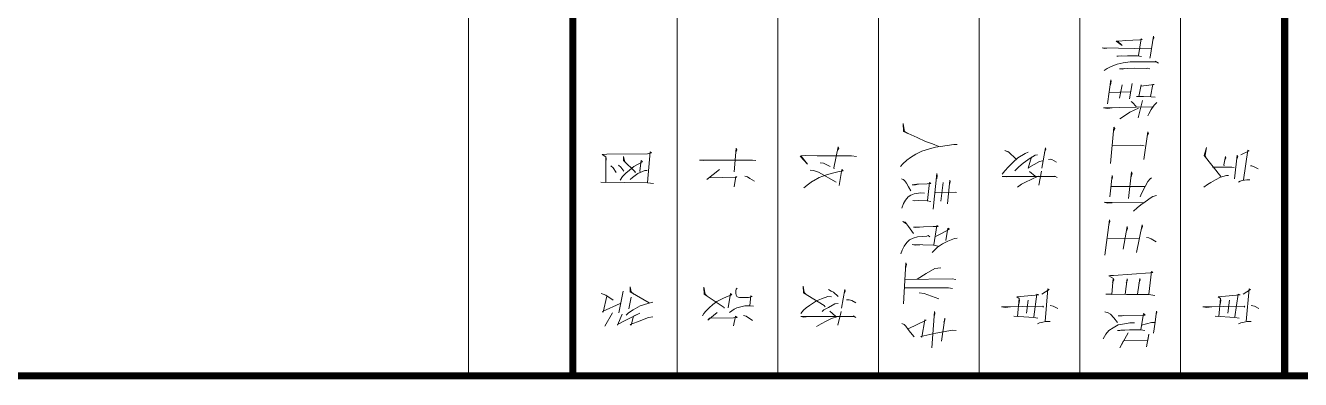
# Model space of a CAD drawing. Extents: x 1332633 to 1595679, y 264824 to 640777.
# Drawn here: x 1570413 to 1574847, y 323387 to 324616 of the extents above; entities that cross this region are included whole.
import ezdxf
from ezdxf.enums import TextEntityAlignment as Align

# ---------------------------------------------------------------- set-up
doc = ezdxf.new("R2010")
doc.units = 0
doc.header["$LTSCALE"] = 1000
doc.header["$MEASUREMENT"] = 0
doc.layers.add('_公共_图框', color=4, linetype='CONTINUOUS', lineweight=5)
doc.layers.add('A-Wall(建筑墙)', color=255, linetype='CONTINUOUS')
doc.styles.add('图框文字', font='SIMKAI.TTF')

# ---------------------------------------------------------------- blocks, each defined once
blk = doc.blocks.new('qqwqw')
at = {"layer": '_公共_图框'}
for p, q in [((-4311.3, 8696.7), (-4311.3, 8682.5)), ((-4265.9, 8723.5), (-4258.4, 8707.8)), ((-4258.4, 8707.8), (-4256, 8696.7)), ((-4200.4, 8693.6), (-4215.6, 8668.4)), ((-4198, 8688.8), (-4200.4, 8693.6)), ((-3819, 8692.1), (-3819, 8681)), ((-3781.3, 8720.4), (-3773.6, 8706.3)), ((-3773.6, 8706.3), (-3770, 8698.4)), ((-3770, 8698.4), (-3770, 8693.6)), ((-4316.3, 8660.5), (-4318.9, 8652.7)), ((-4313.8, 8671.6), (-4316.3, 8660.5)), ((-4311.3, 8682.5), (-4313.8, 8671.6)), ((-4311.3, 8679.5), (-4198, 8688.8)), ((-4300, 8654.2), (-4297.5, 8640)), ((-4215.6, 8651.1), (-4295, 8640)), ((-4260.9, 8674.7), (-4258.4, 8671.6)), ((-4258.4, 8671.6), (-4259.6, 8528.3)), ((-4225.7, 8581.8), (-4218.1, 8657.5)), ((-4218.1, 8657.5), (-4215.6, 8651.1)), ((-3824.1, 8657.5), (-3826.6, 8652.7)), ((-3821.5, 8665.3), (-3824.1, 8657.5)), ((-3820.3, 8673.2), (-3821.5, 8665.3)), ((-3819, 8681), (-3820.3, 8673.2)), ((-3819, 8670.1), (-3715.8, 8684.3)), ((-3815.1, 8638.5), (-3733.4, 8647.9)), ((-3738.4, 8649.6), (-3751, 8644.8)), ((-3733.4, 8647.9), (-3738.4, 8649.6)), ((-3718.3, 8688.8), (-3732.1, 8660.5)), ((-3715.8, 8684.3), (-3718.3, 8688.8)), ((-4297.5, 8640), (-4292.3, 8570.7)), ((-4282.4, 8615), (-4237, 8621.3)), ((-3803.8, 8610.2), (-3810.2, 8589.7)), ((-3803.8, 8618), (-3803.8, 8610.2)), ((-3776.3, 8637), (-3774.9, 8629.1)), ((-3774.9, 8629.1), (-3774.9, 8561.4)), ((-3770, 8602.3), (-3767.5, 8600.8)), ((-3767.5, 8600.8), (-3738.4, 8607.1)), ((-3742.2, 8608.6), (-3748.5, 8605.4)), ((-3738.4, 8607.1), (-3742.2, 8608.6)), ((-4293.7, 8583.4), (-4230.7, 8589.7)), ((-4292.3, 8570.7), (-4293.7, 8583.4)), ((-4262.3, 8542.4), (-4259.6, 8559.8)), ((-4238.3, 8591.2), (-4252.1, 8588.2)), ((-4230.7, 8589.7), (-4238.3, 8591.2)), ((-4230.7, 8589.7), (-4225.7, 8581.8)), ((-3819, 8572.5), (-3827.8, 8556.6)), ((-3810.2, 8589.7), (-3819, 8572.5)), ((-3809, 8589.7), (-3807.7, 8591.2)), ((-3807.7, 8591.2), (-3734.5, 8533)), ((-4259.6, 8528.3), (-4262.3, 8542.4)), ((-3835.4, 8544), (-3844.2, 8531.5)), ((-3827.8, 8556.6), (-3835.4, 8544)), ((-3734.5, 8536.1), (-3743.5, 8540.9)), ((-3707, 8540.9), (-3734.5, 8536.1)), ((-3734.5, 8533), (-3707, 8540.9)), ((-4500, 8450), (-500, 8450)), ((-4399.5, 8332.6), (-4355.3, 8340.5)), ((-4376.7, 8337.4), (-4378.1, 8252.2)), ((-4355.3, 8340.5), (-4376.7, 8337.4)), ((-4351.7, 8356.2), (-4313.8, 8362.5)), ((-4323.9, 8315.2), (-4315.1, 8349.9)), ((-4315.1, 8349.9), (-4315.1, 8361)), ((-4313.8, 8362.5), (-4274.7, 8367.3)), ((-4277.4, 8368.8), (-4283.5, 8367.3)), ((-4274.7, 8367.3), (-4277.4, 8368.8)), ((-4220.7, 8361), (-4216.9, 8340.5)), ((-4216.9, 8340.5), (-4216.9, 8263.3)), ((-4215.6, 8340.5), (-4137.5, 8349.9)), ((-4142.6, 8345.3), (-4151.4, 8217.6)), ((-4141.3, 8354.6), (-4142.6, 8345.3)), ((-4137.5, 8349.9), (-4141.3, 8354.6)), ((-4034.3, 8365.7), (-4024.2, 8348.3)), ((-4024.2, 8348.3), (-4020.5, 8340.5)), ((-4020.5, 8340.5), (-4019.2, 8332.6)), ((-3880.8, 8348.3), (-3895.7, 8327.8)), ((-3877, 8354.6), (-3880.8, 8348.3)), ((-3873.1, 8367.3), (-3877, 8354.6)), ((-3825.3, 8337.4), (-3841.7, 8327.8)), ((-3815.1, 8345.3), (-3825.3, 8337.4)), ((-3812.6, 8349.9), (-3815.1, 8345.3)), ((-3748.5, 8323.3), (-3652.8, 8337.4)), ((-3657.8, 8338.9), (-3665.4, 8335.7)), ((-3652.8, 8337.4), (-3657.8, 8338.9)), ((-3589.8, 8340.5), (-3596.2, 8337.4)), ((-3574.7, 8348.3), (-3589.8, 8340.5)), ((-3559.6, 8359.4), (-3574.7, 8348.3)), ((-3565.9, 8353.1), (-3568.4, 8182.9)), ((-3550.8, 8368.8), (-3559.6, 8359.4)), ((-3531.8, 8362.5), (-3530.7, 8348.3)), ((-3530.7, 8348.3), (-3529.4, 8321.5)), ((-3487.8, 8354.6), (-3529.4, 8346.8)), ((-3494.1, 8312.2), (-3487.8, 8359.4)), ((-3487.8, 8359.4), (-3487.8, 8354.6)), ((-3433.6, 8343.7), (-3431.2, 8335.7)), ((-3413.6, 8373.6), (-3407.2, 8362.5)), ((-3408.6, 8365.7), (-3408.6, 8332.6)), ((-3407.2, 8362.5), (-3408.6, 8365.7)), ((-3395.9, 8343.7), (-3393.5, 8345.3)), ((-3393.5, 8345.3), (-3320.3, 8356.2)), ((-3364.5, 8348.3), (-3360.7, 8178.4)), ((-3325.5, 8357.9), (-3334.3, 8354.6)), ((-3320.3, 8356.2), (-3325.5, 8357.9)), ((-4342.9, 8326.3), (-4340.2, 8313.7)), ((-4340.2, 8312.2), (-4342.9, 8326.3)), ((-4283.5, 8321.5), (-4340.2, 8312.2)), ((-4340.2, 8313.7), (-4340.2, 8272.7)), ((-4289.8, 8250.7), (-4288.7, 8327.8)), ((-4288.7, 8327.8), (-4283.5, 8321.5)), ((-4215.6, 8301), (-4161.4, 8309.1)), ((-4166.6, 8310.6), (-4177.9, 8305.8)), ((-4161.4, 8309.1), (-4166.6, 8310.6)), ((-4072, 8298), (-3975.2, 8316.9)), ((-4023, 8304.3), (-4021.7, 8197.1)), ((-3981.5, 8318.5), (-3992.8, 8313.7)), ((-3975.2, 8316.9), (-3981.5, 8318.5)), ((-3916, 8299.5), (-3927.3, 8286.9)), ((-3905.9, 8312.2), (-3916, 8299.5)), ((-3895.7, 8327.8), (-3905.9, 8312.2)), ((-3898.4, 8323.3), (-3897.1, 8184.7)), ((-3871.8, 8312.2), (-3878.1, 8310.6)), ((-3859.3, 8318.5), (-3871.8, 8312.2)), ((-3841.7, 8327.8), (-3859.3, 8318.5)), ((-3841.7, 8326.3), (-3841.7, 8209.7)), ((-3700.7, 8324.8), (-3698.2, 8312.2)), ((-3698.2, 8312.2), (-3699.3, 8213)), ((-3543.3, 8318.5), (-3603.6, 8302.8)), ((-3569.7, 8304.3), (-3583.5, 8274.4)), ((-3564.6, 8296.5), (-3550.8, 8283.8)), ((-3529.4, 8321.5), (-3529.4, 8298)), ((-3529.4, 8305.8), (-3489.2, 8313.7)), ((-3489.2, 8313.7), (-3494.1, 8312.2)), ((-3431.2, 8291.7), (-3433.6, 8238.1)), ((-3431.2, 8335.7), (-3432.5, 8332.6)), ((-3432.5, 8332.6), (-3431.2, 8291.7)), ((-3408.6, 8298), (-3409.7, 8276)), ((-3408.6, 8332.6), (-3408.6, 8331.1)), ((-3408.6, 8331.1), (-3408.6, 8298)), ((-3391, 8315.2), (-3388.5, 8301)), ((-3388.5, 8301), (-3388.5, 8266.4)), ((-3387.1, 8304.3), (-3329.1, 8313.7)), ((-3333, 8309.1), (-3335.5, 8260.3)), ((-3331.8, 8316.9), (-3333, 8309.1)), ((-3329.1, 8313.7), (-3331.8, 8316.9)), ((-4402, 8239.8), (-4350.3, 8268.1)), ((-4378.1, 8252.2), (-4402, 8239.8)), ((-4342.9, 8239.8), (-4341.5, 8257)), ((-4340.2, 8272.7), (-4341.5, 8242.9)), ((-4322.6, 8233.5), (-4318.9, 8255.5)), ((-4318.9, 8255.5), (-4316.3, 8274.4)), ((-4316.3, 8274.4), (-4316.3, 8290.1)), ((-4291.2, 8247.6), (-4289.8, 8250.7)), ((-4291.2, 8233.5), (-4291.2, 8247.6)), ((-4216.9, 8263.3), (-4215.6, 8211.3)), ((-4215.6, 8258.6), (-4162.7, 8264.9)), ((-4167.7, 8266.4), (-4176.5, 8261.8)), ((-4162.7, 8264.9), (-4167.7, 8266.4)), ((-4059.6, 8250.7), (-3981.5, 8264.9)), ((-3987.8, 8266.4), (-3999.1, 8261.8)), ((-3981.5, 8264.9), (-3987.8, 8266.4)), ((-3883.3, 8269.7), (-3791.2, 8280.6)), ((-3796.4, 8282.3), (-3809, 8279)), ((-3791.2, 8280.6), (-3796.4, 8282.3)), ((-3596.2, 8255.5), (-3607.5, 8239.8)), ((-3583.5, 8274.4), (-3596.2, 8255.5)), ((-3550.8, 8283.8), (-3547, 8279)), ((-3538.2, 8272.7), (-3484.2, 8282.3)), ((-3489.2, 8247.6), (-3535.7, 8238.1)), ((-3513.1, 8276), (-3515.6, 8203.4)), ((-3435, 8247.6), (-3432.5, 8257)), ((-3433.6, 8238.1), (-3435, 8247.6)), ((-3412.4, 8250.7), (-3417.4, 8230.2)), ((-3409.7, 8276), (-3412.4, 8250.7)), ((-3388.5, 8266.4), (-3389.6, 8228.7)), ((-3351.9, 8247.6), (-3337.9, 8231.8)), ((-3337.9, 8227.2), (-3351.9, 8247.6)), ((-3335.5, 8260.3), (-3336.8, 8236.5)), ((-4341.5, 8242.9), (-4342.9, 8231.8)), ((-4342.9, 8231.8), (-4342.9, 8239.8)), ((-4342.9, 8201.9), (-4332.7, 8216.1)), ((-4332.7, 8216.1), (-4322.6, 8233.5)), ((-4315.1, 8231.8), (-4298.6, 8219.3)), ((-4298.6, 8219.3), (-4286.2, 8206.7)), ((-4286.2, 8206.7), (-4281, 8198.8)), ((-4216.9, 8211.3), (-4160.2, 8216.1)), ((-4215.6, 8191), (-4216.9, 8211.3)), ((-4215.6, 8211.3), (-4215.6, 8191)), ((-4166.6, 8219.3), (-4176.5, 8214.5)), ((-4160.2, 8216.1), (-4166.6, 8219.3)), ((-4152.6, 8201.9), (-4161.4, 8217.6)), ((-4151.4, 8206.7), (-4152.6, 8201.9)), ((-4151.4, 8217.6), (-4151.4, 8206.7)), ((-4080.8, 8187.7), (-3957.5, 8203.4)), ((-3963.9, 8205.2), (-3975.2, 8201.9)), ((-3957.5, 8203.4), (-3963.9, 8205.2)), ((-3899.5, 8197.1), (-3898.4, 8213)), ((-3878.1, 8205.2), (-3803.8, 8213)), ((-3810.2, 8214.5), (-3819, 8211.3)), ((-3803.8, 8213), (-3810.2, 8214.5)), ((-3762.3, 8206.7), (-3636.4, 8219.3)), ((-3640.2, 8222.4), (-3651.5, 8217.6)), ((-3636.4, 8219.3), (-3640.2, 8222.4)), ((-3570.9, 8197.1), (-3568.4, 8213)), ((-3554.6, 8197.1), (-3471.5, 8208.2)), ((-3476.5, 8209.7), (-3490.3, 8206.7)), ((-3471.5, 8208.2), (-3476.5, 8209.7)), ((-3424.8, 8209.7), (-3432.5, 8195.6)), ((-3417.4, 8230.2), (-3424.8, 8209.7)), ((-3389.6, 8233.5), (-3388.5, 8244.4)), ((-3389.6, 8228.7), (-3389.6, 8233.5)), ((-3336.8, 8236.5), (-3337.9, 8227.2)), ((-4371.8, 8181.4), (-4355.3, 8191)), ((-4355.3, 8191), (-4342.9, 8201.9)), ((-4281, 8198.8), (-4277.4, 8187.7)), ((-3897.1, 8184.7), (-3899.5, 8197.1)), ((-3568.4, 8182.9), (-3570.9, 8197.1)), ((-3432.5, 8195.6), (-3438.8, 8184.7)), ((-3363.2, 8186.2), (-3361.9, 8194)), ((-3360.7, 8178.4), (-3363.2, 8186.2)), ((-4500, 8100), (-500, 8100)), ((-4311.3, 7982.7), (-4313.8, 7971.6)), ((-4311.3, 7996.9), (-4311.3, 7982.7)), ((-4311.3, 7979.5), (-4198, 7988.9)), ((-4265.9, 8023.5), (-4258.4, 8007.8)), ((-4258.4, 8007.8), (-4256, 7996.9)), ((-4200.4, 7993.6), (-4215.6, 7968.4)), ((-4198, 7988.9), (-4200.4, 7993.6)), ((-3811.5, 8022), (-3806.3, 8014.1)), ((-3807.7, 8015.7), (-3807.7, 7830)), ((-3806.3, 8014.1), (-3807.7, 8015.7)), ((-3757.3, 8018.9), (-3748.5, 8003)), ((-3748.5, 8003), (-3747.2, 7996.9)), ((-3747.2, 7996.9), (-3748.5, 7992.1)), ((-3713.3, 7982.7), (-3723.3, 7977.9)), ((-3708.1, 7981), (-3713.3, 7982.7)), ((-4316.3, 7960.5), (-4318.9, 7952.7)), ((-4313.8, 7971.6), (-4316.3, 7960.5)), ((-4300, 7954.2), (-4297.5, 7940)), ((-4297.5, 7940), (-4292.3, 7870.8)), ((-4215.6, 7951.1), (-4295, 7940)), ((-4260.9, 7974.7), (-4258.4, 7971.6)), ((-4258.4, 7971.6), (-4259.6, 7828.3)), ((-4225.7, 7881.9), (-4218.1, 7957.5)), ((-4218.1, 7957.5), (-4215.6, 7951.1)), ((-3788.7, 7966.8), (-3837.9, 7957.5)), ((-3806.3, 7955.9), (-3817.8, 7930.7)), ((-3806.3, 7944.8), (-3790.1, 7925.9)), ((-3778.8, 7968.4), (-3708.1, 7981)), ((-3754.8, 7960.5), (-3776.3, 7922.8)), ((-3753.5, 7970.1), (-3754.8, 7960.5)), ((-3733.4, 7944.8), (-3748.5, 7921.3)), ((-3732.1, 7952.7), (-3733.4, 7944.8)), ((-4282.4, 7915), (-4237, 7921.3)), ((-3834.1, 7897.6), (-3844.2, 7883.4)), ((-3826.6, 7911.7), (-3834.1, 7897.6)), ((-3817.8, 7930.7), (-3826.6, 7911.7)), ((-3778.8, 7921.3), (-3739.7, 7932.2)), ((-3776.3, 7922.8), (-3778.8, 7921.3)), ((-3761.2, 7903.9), (-3773.6, 7888.2)), ((-3749.7, 7919.6), (-3761.2, 7903.9)), ((-3748.5, 7921.3), (-3749.7, 7919.6)), ((-3727.1, 7910.2), (-3742.2, 7884.9)), ((-3723.3, 7921.3), (-3727.1, 7910.2)), ((-4293.7, 7883.4), (-4230.7, 7889.7)), ((-4292.3, 7870.8), (-4293.7, 7883.4)), ((-4262.3, 7842.4), (-4259.6, 7859.8)), ((-4238.3, 7891.2), (-4252.1, 7888.2)), ((-4230.7, 7889.7), (-4238.3, 7891.2)), ((-4230.7, 7889.7), (-4225.7, 7881.9)), ((-3809, 7844.1), (-3807.7, 7859.8)), ((-3773.6, 7888.2), (-3787.6, 7874)), ((-3773.6, 7852), (-3787.6, 7839.4)), ((-3757.3, 7869.2), (-3773.6, 7852)), ((-3742.2, 7884.9), (-3757.3, 7869.2)), ((-3747.2, 7878.8), (-3722.1, 7852)), ((-3716.9, 7839.4), (-3724.6, 7855.1)), ((-3722.1, 7852), (-3716.9, 7839.4)), ((-4259.6, 7828.3), (-4262.3, 7842.4)), ((-3807.7, 7830), (-3809, 7844.1)), ((-3787.6, 7839.4), (-3798.9, 7830)), ((-4500, 7750), (-500, 7750)), ((-4021.7, 7673.6), (-4023, 7664.2)), ((-3863, 7672.1), (-3861.8, 7667.3)), ((-3696.8, 7673.6), (-3696.8, 7662.5)), ((-4379.2, 7620), (-4300, 7631.1)), ((-4341.5, 7657.9), (-4351.7, 7599.5)), ((-4342.9, 7670.5), (-4341.5, 7657.9)), ((-4305, 7631.1), (-4313.8, 7627.9)), ((-4300, 7631.1), (-4305, 7631.1)), ((-4196.8, 7657.9), (-4194.1, 7643.7)), ((-4194.1, 7643.7), (-4194.1, 7491)), ((-4165.2, 7668.8), (-4162.7, 7656.2)), ((-4162.7, 7656.2), (-4165.2, 7492.5)), ((-4031.8, 7642), (-4041.8, 7623.3)), ((-4023, 7664.2), (-4031.8, 7642)), ((-4029.3, 7634.2), (-3986.4, 7642)), ((-3990.3, 7646.8), (-4005.4, 7620)), ((-3986.4, 7642), (-3990.3, 7646.8)), ((-3902, 7640.5), (-3820.3, 7648.3)), ((-3861.8, 7667.3), (-3863, 7598)), ((-3825.3, 7650.1), (-3835.4, 7646.8)), ((-3820.3, 7648.3), (-3825.3, 7650.1)), ((-3699.3, 7639), (-3703.2, 7615.4)), ((-3696.8, 7662.5), (-3699.3, 7639)), ((-4402, 7585.4), (-4276.1, 7594.9)), ((-4351.7, 7599.5), (-4363, 7547.7)), ((-4282.4, 7596.5), (-4289.8, 7594.9)), ((-4276.1, 7594.9), (-4282.4, 7596.5)), ((-4232, 7610.6), (-4214.4, 7558.6)), ((-4127.5, 7596.5), (-4143.8, 7566.6)), ((-4125, 7616.9), (-4127.5, 7596.5)), ((-4053.3, 7605.8), (-4070.9, 7587.1)), ((-4041.8, 7623.3), (-4053.3, 7605.8)), ((-4049.4, 7607.4), (-4045.6, 7591.7)), ((-4045.6, 7591.7), (-4043.1, 7517.8)), ((-4044.4, 7593.2), (-3977.6, 7602.8)), ((-4005.4, 7620), (-4015.4, 7598)), ((-3981.5, 7590.1), (-3982.6, 7557)), ((-3981.5, 7607.4), (-3981.5, 7590.1)), ((-3977.6, 7602.8), (-3981.5, 7607.4)), ((-3921, 7590.1), (-3797.5, 7602.8)), ((-3894.6, 7582.3), (-3892.1, 7569.7)), ((-3827.8, 7624.8), (-3893.2, 7616.9)), ((-3831.6, 7582.3), (-3832.9, 7569.7)), ((-3827.8, 7577.5), (-3831.6, 7582.3)), ((-3805.2, 7604.3), (-3815.1, 7602.8)), ((-3797.5, 7602.8), (-3805.2, 7604.3)), ((-3705.6, 7598), (-3710.8, 7577.5)), ((-3703.2, 7615.4), (-3705.6, 7598)), ((-3703.2, 7610.6), (-3694.4, 7588.6)), ((-3694.4, 7588.6), (-3685.5, 7563.3)), ((-4365.4, 7550.7), (-4305, 7561.8)), ((-4363, 7547.7), (-4365.4, 7550.7)), ((-4306.3, 7566.6), (-4336.5, 7503.4)), ((-4305, 7561.8), (-4306.3, 7566.6)), ((-4214.4, 7558.6), (-4211.7, 7541.3)), ((-4143.8, 7566.6), (-4164.1, 7535)), ((-4045.6, 7528.7), (-4044.4, 7544.4)), ((-4016.7, 7579), (-4012.9, 7572.7)), ((-4014.2, 7568.1), (-4016.7, 7536.5)), ((-4012.9, 7572.7), (-4014.2, 7568.1)), ((-3985.1, 7528.7), (-3984, 7542.9)), ((-3982.6, 7557), (-3984, 7522.4)), ((-3892.1, 7569.7), (-3890.7, 7519.3)), ((-3892.1, 7527.2), (-3890.7, 7538.1)), ((-3890.7, 7571.2), (-3827.8, 7577.5)), ((-3864.3, 7547.7), (-3868.2, 7523.9)), ((-3865.7, 7560.3), (-3864.3, 7547.7)), ((-3836.6, 7528.7), (-3834.1, 7539.8)), ((-3832.9, 7569.7), (-3834.1, 7533.5)), ((-3719.6, 7550.7), (-3729.6, 7530.2)), ((-3710.8, 7577.5), (-3719.6, 7550.7)), ((-3685.5, 7563.3), (-3671.8, 7535)), ((-4364.1, 7523.9), (-4349, 7511.5)), ((-4349, 7511.5), (-4339, 7503.4)), ((-4339, 7503.4), (-4327.7, 7495.6)), ((-4327.7, 7495.6), (-4321.4, 7489.3)), ((-4249.6, 7487.7), (-4107.4, 7495.6)), ((-4113.5, 7497.3), (-4127.5, 7494.1)), ((-4107.4, 7495.6), (-4113.5, 7497.3)), ((-4036.8, 7498.8), (-4049.4, 7489.3)), ((-4043.1, 7517.8), (-4045.6, 7528.7)), ((-4028, 7508.2), (-4036.8, 7498.8)), ((-4021.7, 7520.9), (-4028, 7508.2)), ((-4016.7, 7536.5), (-4021.7, 7520.9)), ((-4005.4, 7522.4), (-3981.5, 7505.2)), ((-3984, 7522.4), (-3985.1, 7528.7)), ((-3981.5, 7505.2), (-3971.3, 7497.3)), ((-3971.3, 7497.3), (-3966.3, 7492.5)), ((-3963.9, 7484.7), (-3970.2, 7495.6)), ((-3889.6, 7494.1), (-3900.9, 7487.7)), ((-3890.7, 7519.3), (-3892.1, 7527.2)), ((-3878.1, 7503.4), (-3889.6, 7494.1)), ((-3871.8, 7513), (-3878.1, 7503.4)), ((-3868.2, 7523.9), (-3871.8, 7513)), ((-3856.9, 7513), (-3842.9, 7505.2)), ((-3842.9, 7505.2), (-3830.3, 7497.3)), ((-3834.1, 7533.5), (-3836.6, 7517.8)), ((-3836.6, 7517.8), (-3836.6, 7528.7)), ((-3830.3, 7497.3), (-3821.5, 7491)), ((-3751, 7498.8), (-3763.6, 7484.7)), ((-3740.9, 7511.5), (-3751, 7498.8)), ((-3729.6, 7530.2), (-3740.9, 7511.5)), ((-3671.8, 7535), (-3657.8, 7503.4)), ((-3657.8, 7503.4), (-3651.5, 7487.7)), ((-3651.5, 7491), (-3657.8, 7501.9)), ((-4321.4, 7489.3), (-4317.6, 7481.4)), ((-4063.2, 7483.1), (-4075.8, 7478.4)), ((-4049.4, 7489.3), (-4063.2, 7483.1)), ((-3966.3, 7492.5), (-3963.9, 7484.7)), ((-3900.9, 7487.7), (-3917.2, 7481.4)), ((-3821.5, 7491), (-3817.8, 7486.2)), ((-3817.8, 7486.2), (-3815.1, 7479.9)), ((-3763.6, 7484.7), (-3772.4, 7476.8)), ((-3623.9, 7486.2), (-3651.5, 7491)), ((-3651.5, 7487.7), (-3623.9, 7486.2)), ((-4500, 7400), (-500, 7400)), ((-4297.5, 7322), (-4291.2, 7312.6)), ((-4245.8, 7322), (-4238.3, 7307.8)), ((-3738.4, 7323.7), (-3735.9, 7306.3)), ((-4293.7, 7315.7), (-4293.7, 7130)), ((-4291.2, 7312.6), (-4293.7, 7315.7)), ((-4264.8, 7271.6), (-4200.4, 7282.7)), ((-4238.3, 7307.8), (-4235.7, 7298.4)), ((-4235.7, 7298.4), (-4235.7, 7289.1)), ((-4205.6, 7284.3), (-4211.7, 7281)), ((-4200.4, 7282.7), (-4205.6, 7284.3)), ((-3839.1, 7263.8), (-3783.7, 7273.2)), ((-3787.6, 7278), (-3791.2, 7259)), ((-3783.7, 7273.2), (-3787.6, 7278)), ((-3735.9, 7306.3), (-3735.9, 7189.7)), ((-4276.1, 7270.1), (-4323.9, 7259)), ((-4301.1, 7237), (-4310.1, 7218)), ((-4293.7, 7259), (-4301.1, 7237)), ((-4292.3, 7251.2), (-4274.7, 7230.7)), ((-4249.6, 7248.1), (-4262.3, 7225.9)), ((-4248.3, 7260.5), (-4249.6, 7248.1)), ((-4225.7, 7237), (-4224.4, 7224.4)), ((-4224.4, 7260.5), (-4209.3, 7243.3)), ((-4209.3, 7243.3), (-4205.6, 7235.5)), ((-4205.6, 7235.5), (-4200.4, 7225.9)), ((-3826.6, 7252.7), (-3792.5, 7191.2)), ((-3796.4, 7240.2), (-3801.4, 7219.8)), ((-3791.2, 7259), (-3796.4, 7240.2)), ((-3781.3, 7246.4), (-3777.4, 7244.8)), ((-3777.4, 7244.8), (-3704.5, 7260.5)), ((-3772.4, 7232.2), (-3761.2, 7208.7)), ((-3709.5, 7262.3), (-3714.5, 7259)), ((-3704.5, 7260.5), (-3709.5, 7262.3)), ((-4318.9, 7200.8), (-4328.9, 7185.1)), ((-4310.1, 7218), (-4318.9, 7200.8)), ((-4271.1, 7210.2), (-4276.1, 7203.9)), ((-4262.3, 7225.9), (-4271.1, 7210.2)), ((-4259.6, 7215), (-4256, 7211.7)), ((-4256, 7211.7), (-4211.7, 7139.4)), ((-4239.5, 7185.1), (-4248.3, 7171)), ((-4232, 7202.3), (-4239.5, 7185.1)), ((-4224.4, 7224.4), (-4232, 7202.3)), ((-3811.5, 7194.5), (-3822.8, 7174)), ((-3801.4, 7219.8), (-3811.5, 7194.5)), ((-3792.5, 7191.2), (-3786.2, 7174)), ((-3761.2, 7208.7), (-3759.8, 7197.6)), ((-3735.9, 7189.7), (-3735.9, 7186.6)), ((-3735.9, 7186.6), (-3734.5, 7147.2)), ((-4296.2, 7140.9), (-4293.7, 7156.6)), ((-4293.7, 7130), (-4296.2, 7140.9)), ((-4272.2, 7139.4), (-4283.5, 7130)), ((-4263.4, 7148.7), (-4272.2, 7139.4)), ((-4256, 7159.9), (-4263.4, 7148.7)), ((-4248.3, 7171), (-4256, 7159.9)), ((-4210.6, 7142.4), (-4216.9, 7148.7)), ((-4211.7, 7139.4), (-4187.8, 7137.8)), ((-4187.8, 7137.8), (-4210.6, 7142.4)), ((-3834.1, 7156.6), (-3846.7, 7140.9)), ((-3824.1, 7171), (-3834.1, 7156.6)), ((-3822.8, 7174), (-3824.1, 7171)), ((-3786.2, 7174), (-3785.1, 7162.9)), ((-3764.8, 7153.5), (-3737.2, 7131.5)), ((-3737.2, 7128.3), (-3764.8, 7153.5)), ((-3734.5, 7147.2), (-3735.9, 7131.5)), ((-3735.9, 7131.5), (-3737.2, 7128.3)), ((-4500, 7050), (-500, 7050)), ((-4307.4, 6962.7), (-4292.3, 6940.5)), ((-4258.4, 6965.8), (-4257.1, 6951.6)), ((-3824.1, 6968.8), (-3814, 6953.1)), ((-3752.4, 6973.6), (-3751, 6962.7)), ((-3751, 6962.7), (-3751, 6778.4)), ((-4292.3, 6940.5), (-4289.8, 6931.1)), ((-4259.6, 6921.7), (-4263.4, 6907.6)), ((-4257.1, 6935.9), (-4259.6, 6921.7)), ((-4257.1, 6951.6), (-4257.1, 6935.9)), ((-4256, 6953.1), (-4221.9, 6956.4)), ((-4224.4, 6961), (-4228.2, 6948.3)), ((-4228.2, 6948.3), (-4228.2, 6937.4)), ((-4228.2, 6937.4), (-4228.2, 6928.1)), ((-4228.2, 6928.1), (-4228.2, 6916.9)), ((-4221.9, 6956.4), (-4224.4, 6961)), ((-3814, 6953.1), (-3809, 6945.3)), ((-3809, 6945.3), (-3806.3, 6935.9)), ((-4326.4, 6896.5), (-4292.3, 6902.8)), ((-4298.6, 6896.5), (-4300, 6813)), ((-4297.5, 6909.1), (-4298.6, 6896.5)), ((-4292.3, 6902.8), (-4297.5, 6909.1)), ((-4273.6, 6890.2), (-4279.9, 6882.3)), ((-4268.4, 6898), (-4273.6, 6890.2)), ((-4263.4, 6907.6), (-4268.4, 6898)), ((-4263.4, 6877.5), (-4214.4, 6885.4)), ((-4223.2, 6877.5), (-4229.5, 6861.8)), ((-4228.2, 6916.9), (-4226.9, 6912.2)), ((-4226.9, 6912.2), (-4224.4, 6907.6)), ((-4224.4, 6907.6), (-4219.4, 6905.8)), ((-4218.1, 6890.2), (-4223.2, 6877.5)), ((-4219.4, 6905.8), (-4213.1, 6904.3)), ((-4214.4, 6885.4), (-4218.1, 6890.2)), ((-4213.1, 6904.3), (-4204.3, 6904.3)), ((-4204.3, 6904.3), (-4199.3, 6905.8)), ((-4199.3, 6905.8), (-4195.5, 6909.1)), ((-3842.9, 6898), (-3807.7, 6904.3)), ((-3810.2, 6907.6), (-3812.6, 6809.9)), ((-3807.7, 6904.3), (-3810.2, 6907.6)), ((-3791.2, 6898), (-3709.5, 6905.8)), ((-3714.5, 6907.6), (-3724.6, 6904.3)), ((-3709.5, 6905.8), (-3714.5, 6907.6)), ((-4306.3, 6806.7), (-4279.9, 6839.8)), ((-4264.8, 6863.4), (-4262.3, 6863.4)), ((-4262.3, 6863.4), (-4215.6, 6794.1)), ((-4242, 6838.3), (-4252.1, 6824.1)), ((-4235.7, 6849.2), (-4242, 6838.3)), ((-4229.5, 6861.8), (-4235.7, 6849.2)), ((-3817.8, 6803.6), (-3783.7, 6847.7)), ((-4300, 6813), (-4306.3, 6806.7)), ((-4283.5, 6792.5), (-4291.2, 6787.7)), ((-4274.7, 6800.4), (-4283.5, 6792.5)), ((-4263.4, 6811.5), (-4274.7, 6800.4)), ((-4252.1, 6824.1), (-4263.4, 6811.5)), ((-4215.6, 6797.3), (-4221.9, 6803.6)), ((-4191.6, 6792.5), (-4215.6, 6797.3)), ((-4215.6, 6794.1), (-4191.6, 6792.5)), ((-3812.6, 6809.9), (-3817.8, 6803.6)), ((-3752.4, 6791), (-3751, 6806.7)), ((-3751, 6778.4), (-3752.4, 6791)), ((-4500, 6700), (-500, 6700)), ((-4295, 6615.9), (-4297.5, 6600)), ((-4244.5, 6615.9), (-4248.3, 6598.4)), ((-3831.6, 6617.4), (-3829.1, 6596.9)), ((-3725.7, 6611.1), (-3728.4, 6596.9)), ((-3722.1, 6606.3), (-3725.7, 6611.1)), ((-4297.5, 6600), (-4312.6, 6562.3)), ((-4282.4, 6570.1), (-4308.8, 6516.5)), ((-4292.3, 6548.1), (-4282.4, 6570.1)), ((-4257.1, 6571.6), (-4271.1, 6546.6)), ((-4248.3, 6598.4), (-4257.1, 6571.6)), ((-4245.8, 6603.2), (-4208.1, 6537)), ((-3829.1, 6596.9), (-3826.6, 6434.6)), ((-3827.8, 6596.9), (-3722.1, 6606.3)), ((-3797.5, 6563.8), (-3811.5, 6544.8)), ((-3786.2, 6587.3), (-3797.5, 6563.8)), ((-3792.5, 6571.6), (-3787.6, 6570.1)), ((-3787.6, 6570.1), (-3752.4, 6574.9)), ((-3786.2, 6595.4), (-3786.2, 6587.3)), ((-3756, 6579.5), (-3772.4, 6549.6)), ((-3752.4, 6574.9), (-3756, 6579.5)), ((-3728.4, 6596.9), (-3729.6, 6455.1)), ((-4323.9, 6540.2), (-4292.3, 6548.1)), ((-4321.4, 6537), (-4323.9, 6540.2)), ((-4312.6, 6562.3), (-4321.4, 6537)), ((-4281, 6530.7), (-4288.7, 6522.8)), ((-4271.1, 6546.6), (-4281, 6530.7)), ((-4226.9, 6540.2), (-4267.2, 6532.4)), ((-4208.1, 6540.2), (-4215.6, 6549.6)), ((-4190.5, 6537), (-4208.1, 6540.2)), ((-4208.1, 6537), (-4190.5, 6537)), ((-3811.5, 6544.8), (-3817.8, 6537)), ((-3796.4, 6521.3), (-3807.7, 6510.2)), ((-3785.1, 6533.9), (-3796.4, 6521.3)), ((-3795, 6554.4), (-3791.2, 6554.4)), ((-3791.2, 6554.4), (-3752.4, 6513.5)), ((-3772.4, 6549.6), (-3785.1, 6533.9)), ((-3752.4, 6516.5), (-3758.5, 6519.8)), ((-4327.7, 6448.8), (-4281, 6475.6)), ((-4323.9, 6493), (-4286.2, 6508.7)), ((-4321.4, 6493), (-4323.9, 6493)), ((-4308.8, 6516.5), (-4321.4, 6493)), ((-4281, 6497.8), (-4205.6, 6511.9)), ((-4248.3, 6502.3), (-4276.1, 6440.9)), ((-4237, 6477.3), (-4219.4, 6452)), ((-3807.7, 6510.2), (-3820.3, 6502.3)), ((-3793.9, 6488.2), (-3777.4, 6477.3)), ((-3788.7, 6515), (-3774.9, 6503.9)), ((-3777.4, 6477.3), (-3770, 6469.2)), ((-3774.9, 6503.9), (-3768.6, 6496)), ((-3738.4, 6513.5), (-3752.4, 6516.5)), ((-3752.4, 6513.5), (-3738.4, 6513.5)), ((-4278.5, 6442.6), (-4223.2, 6455.1)), ((-4276.1, 6440.9), (-4278.5, 6442.6)), ((-4219.4, 6452), (-4215.6, 6442.6)), ((-4215.6, 6442.6), (-4214.4, 6436.3)), ((-3827.8, 6452), (-3738.4, 6452)), ((-3826.6, 6434.6), (-3827.8, 6452)), ((-3744.7, 6453.5), (-3757.3, 6452)), ((-3738.4, 6452), (-3744.7, 6453.5)), ((-3730.9, 6439.4), (-3739.7, 6452)), ((-3729.6, 6455.1), (-3730.9, 6439.4)), ((-4500, 5975), (-500, 5975))]:
    blk.add_line(p, q, dxfattribs=at)
at = {"layer": '_公共_图框', "const_width": 25}
for points in [[(-4500, 29200), (-4500, 500)], [(-4500, 8812.5), (-500, 8812.5)], [(-4500, 6337.5), (-500, 6337.5)]]:
    blk.add_lwpolyline(points, dxfattribs=at)
at = {"layer": '_公共_图框', "style": '图框文字'}
for tag, height, p in [('建设单位', 250, (-2500, 19150)), ('合作单位', 250, (-2527, 16841.6)), ('项目名称', 250, (-2500, 15150)), ('项目编号', 250, (-2500, 13150)), ('建筑', 175, (-1300, 2800)), ('方案深化', 175, (-1300, 2450)), ('1:100', 175, (-1300, 2100)), ('20090705', 175, (-1300, 1750)), ('图号', 175, (-1300, 1225))]:
    blk.add_attdef(tag, text='', height=height, dxfattribs=at).set_placement(p, align=Align.MIDDLE_CENTER)

msp = doc.modelspace()

# ---------------------------------------------------------------- block references
at = {"layer": 'A-Wall(建筑墙)', "xscale": -1, "rotation": 270}
msp.add_blockref('qqwqw', (1565979, 327899.3, 0), dxfattribs=at)

doc.saveas('drawing.dxf')
